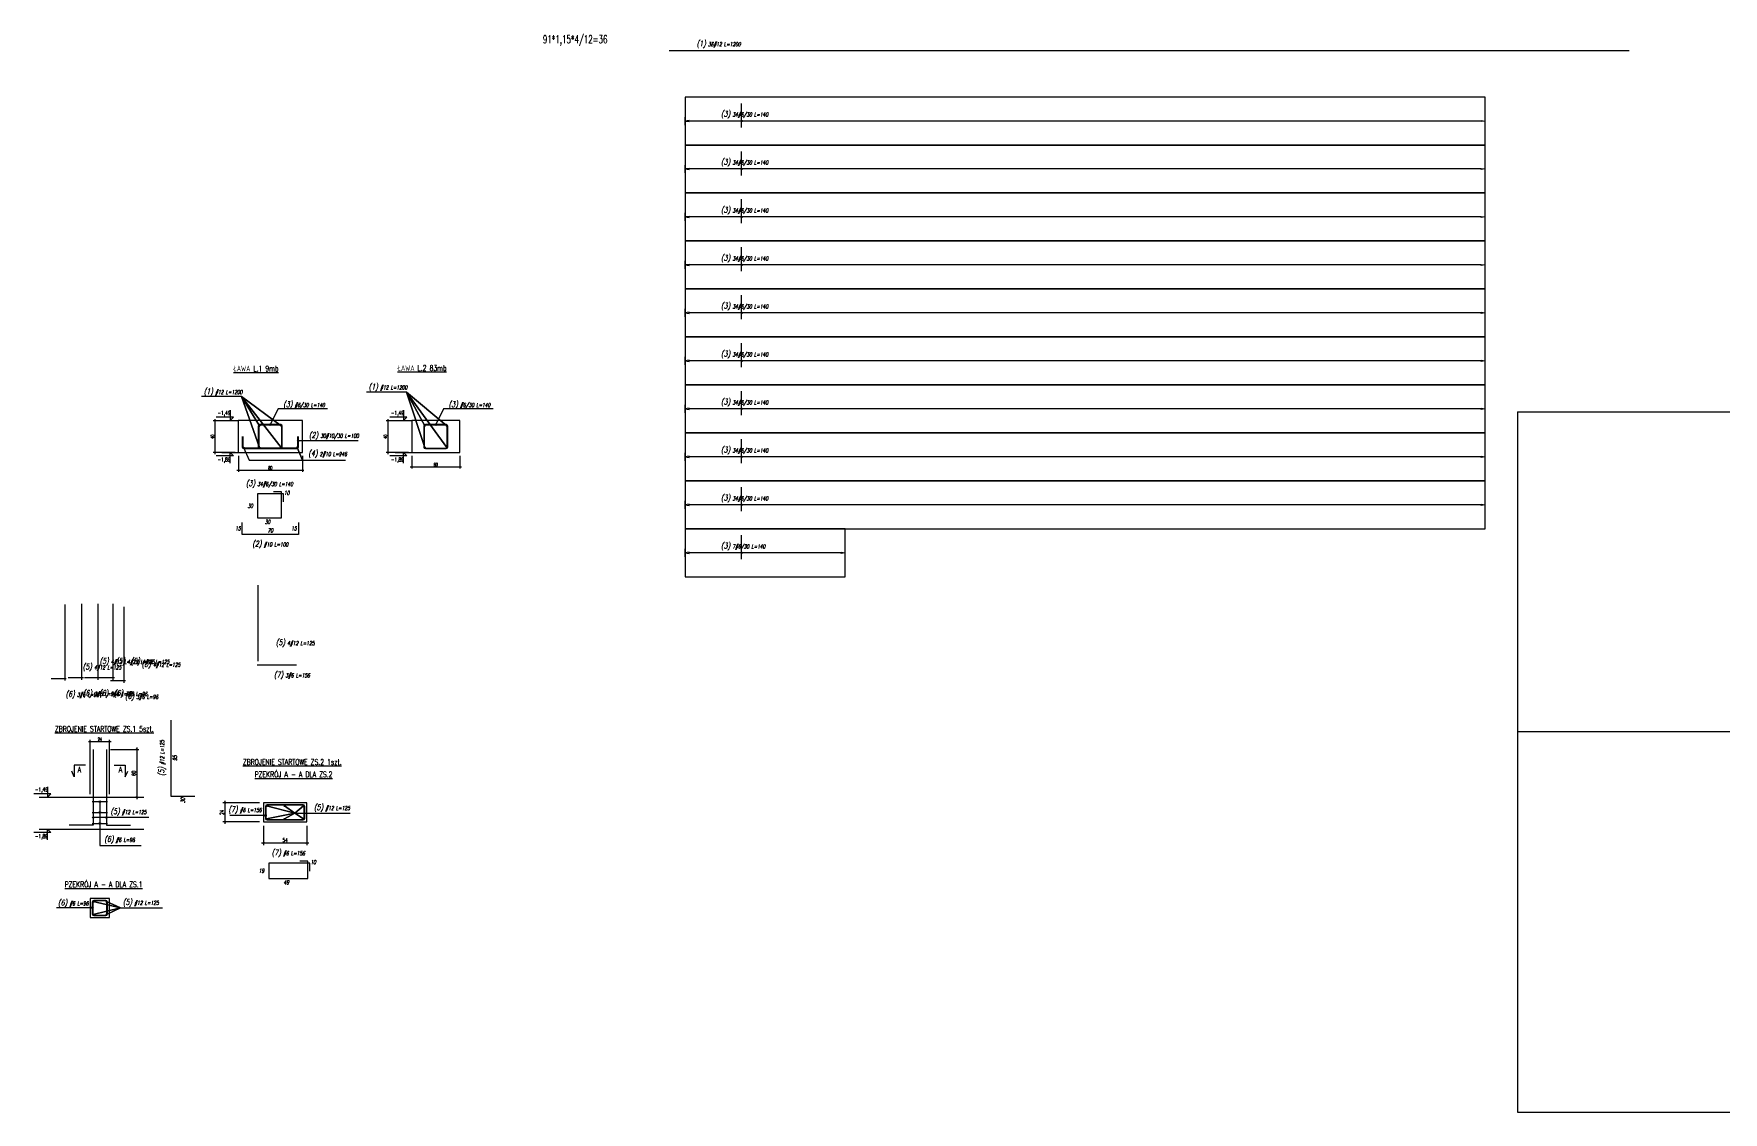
# Model space of a CAD drawing. Header units: millimetres. Extents: x 33942 to 37983, y -57971 to -55131.
# Drawn here: x 33942 to 36054, y -56479 to -55131 of the extents above; entities that cross this region are included whole.
import ezdxf
from ezdxf.enums import TextEntityAlignment as Align

# ---------------------------------------------------------------- set-up
doc = ezdxf.new("R2010")
doc.units = ezdxf.units.MM
doc.header["$LTSCALE"] = 50
doc.layers.get('Defpoints').update_dxf_attribs({"color": 251})
for name, color, linetype in [('3', 3, 'Continuous'), ('K-CIENKIE', 8, 'Continuous'), ('K-ODNOSNIK', 8, 'Continuous'), ('K-SCIANY', 2, 'Continuous'), ('K-TEXT 2.8mm', 101, 'Continuous'), ('K-TEXT 2mm', 254, 'Continuous'), ('K-WYMIARY', 1, 'Continuous'), ('K-ZBROJ_06', 101, 'Continuous'), ('K-ZBROJ_08', 121, 'Continuous'), ('K-ZBROJ_10', 141, 'Continuous'), ('K-ZBROJ_12', 161, 'Continuous'), ('ZBROJA_NIEZLICZAC', 255, 'Continuous'), ('ZBROJA_PRET', 161, 'Continuous'), ('ZBROJA_RZUTPR', 141, 'Continuous'), ('ZBROJA_RZUTPR1', 255, 'Continuous'), ('ZBROJA_ZASIEG', 253, 'Continuous'), ('ZBROJA_ZLICZAC', 125, 'Continuous')]:
    doc.layers.add(name, color=color, linetype=linetype)
doc.layers.add('__NIEDRUK__', color=54, linetype='Continuous', plot=False)
doc.styles.add('STYL_ZBROJA', font='romanszb.shx', dxfattribs={"width": 0.65, "oblique": 12})
doc.styles.add('text 2.8mm', font='romans.shx', dxfattribs={"width": 0.65})
doc.styles.add('text 2mm', font='romans.shx', dxfattribs={"width": 0.65})
doc.styles.add('WYM1', font='romanszb.shx', dxfattribs={"width": 0.6})
doc.dimstyles.new('CM100', dxfattribs={"dimscale": 5, "dimtxt": 2, "dimasz": 1, "dimexe": 1, "dimexo": 2, "dimgap": 0.5, "dimtad": 1, "dimrnd": 0.5, "dimdsep": 46, "dimtxsty": 'WYM1', "dimblk": 'OBLIQUE', "dimcen": 0, "dimdle": 1, "dimclrd": 253, "dimclre": 251, "dimclrt": 30, "dimadec": 0, "dimazin": 0, "dimtfac": 1, "dimtix": 1, "dimtmove": 0, "dimatfit": 0, "dimfxl": 1, "dimtfillclr": 256, "dimtolj": 1, "dimarcsym": 0})

# ---------------------------------------------------------------- blocks, each defined once
blk = doc.blocks.new('A$C392df230')
h = blk.add_hatch()
h.set_pattern_fill('ANGLE', color=256, scale=0.025)
h.set_pattern_definition([(360, (-2880.4701, 5517.13781), (-5e-64, 0.174625), [0.127, -0.047625]), (90, (-2880.4701, 5517.13781), (-0.174625, 1e-17), [0.127, -0.047625])])
h.paths.add_polyline_path([(0.5, 0, 1), (-0.5, 0, 1)])
blk.add_circle((0, 0), 0.5)
blk = doc.blocks.new('_ArchTick')
at = {"color": 0, "linetype": 'ByBlock', "const_width": 0.15}
blk.add_lwpolyline([(-0.5, -0.5), (0.5, 0.5)], dxfattribs=at)
blk = doc.blocks.new('*D591')
at = {"layer": 'Defpoints', "color": 0, "transparency": 16777216}
for p in [(34198, -55654.7), (34278, -55654.7), (34278, -55676.6)]:
    blk.add_point(p, dxfattribs=at)
at = {"layer": 'K-WYMIARY', "color": 251, "lineweight": -2, "transparency": 16777216}
for p, q in [((34198, -55658.7), (34198, -55678.6)), ((34278, -55658.7), (34278, -55678.6))]:
    blk.add_line(p, q, dxfattribs=at)
at = {"layer": 'K-WYMIARY', "color": 253, "lineweight": -2, "transparency": 16777216}
blk.add_line((34196, -55676.6), (34280, -55676.6), dxfattribs=at)
at = {"layer": 'K-WYMIARY', "color": 253, "lineweight": -2, "transparency": 16777216, "xscale": 2, "yscale": 2, "zscale": 2, "rotation": 180}
blk.add_blockref('_ArchTick', (34198, -55676.6), dxfattribs=at)
at = {"layer": 'K-WYMIARY', "color": 253, "lineweight": -2, "transparency": 16777216, "xscale": 2, "yscale": 2, "zscale": 2}
blk.add_blockref('_ArchTick', (34278, -55676.6), dxfattribs=at)
at = {"layer": 'K-WYMIARY', "color": 30, "transparency": 16777216, "insert": (34238, -55673.6), "char_height": 4, "attachment_point": 5, "style": 'WYM1'}
blk.add_mtext('\\A1;80', dxfattribs=at)
blk = doc.blocks.new('*D592')
at = {"layer": 'Defpoints', "color": 0, "transparency": 16777216}
for p in [(34198, -55614.7), (34168.6, -55654.7), (34198, -55654.7)]:
    blk.add_point(p, dxfattribs=at)
at = {"layer": 'K-WYMIARY', "color": 251, "lineweight": -2, "transparency": 16777216}
for p, q in [((34194, -55614.7), (34166.6, -55614.7)), ((34194, -55654.7), (34166.6, -55654.7))]:
    blk.add_line(p, q, dxfattribs=at)
at = {"layer": 'K-WYMIARY', "color": 253, "lineweight": -2, "transparency": 16777216}
blk.add_line((34168.6, -55612.7), (34168.6, -55656.7), dxfattribs=at)
at = {"layer": 'K-WYMIARY', "color": 253, "lineweight": -2, "transparency": 16777216, "xscale": 2, "yscale": 2, "zscale": 2}
for p, rotation in [((34168.6, -55614.7), 90), ((34168.6, -55654.7), 270)]:
    blk.add_blockref('_ArchTick', p, dxfattribs=dict(at, rotation=rotation))
at = {"layer": 'K-WYMIARY', "color": 30, "transparency": 16777216, "insert": (34165.6, -55634.7), "char_height": 4, "attachment_point": 5, "rotation": 90, "style": 'WYM1'}
blk.add_mtext('\\A1;40', dxfattribs=at)
blk = doc.blocks.new('*D593')
at = {"layer": 'Defpoints', "color": 0, "transparency": 16777216}
for p in [(34414.8, -55654.7), (34474.8, -55654.7), (34474.8, -55672.6)]:
    blk.add_point(p, dxfattribs=at)
at = {"layer": 'K-WYMIARY', "color": 251, "lineweight": -2, "transparency": 16777216}
for p, q in [((34414.8, -55658.7), (34414.8, -55674.6)), ((34474.8, -55658.7), (34474.8, -55674.6))]:
    blk.add_line(p, q, dxfattribs=at)
at = {"layer": 'K-WYMIARY', "color": 253, "lineweight": -2, "transparency": 16777216}
blk.add_line((34412.8, -55672.6), (34476.8, -55672.6), dxfattribs=at)
at = {"layer": 'K-WYMIARY', "color": 253, "lineweight": -2, "transparency": 16777216, "xscale": 2, "yscale": 2, "zscale": 2, "rotation": 180}
blk.add_blockref('_ArchTick', (34414.8, -55672.6), dxfattribs=at)
at = {"layer": 'K-WYMIARY', "color": 253, "lineweight": -2, "transparency": 16777216, "xscale": 2, "yscale": 2, "zscale": 2}
blk.add_blockref('_ArchTick', (34474.8, -55672.6), dxfattribs=at)
at = {"layer": 'K-WYMIARY', "color": 30, "transparency": 16777216, "insert": (34444.8, -55669.6), "char_height": 4, "attachment_point": 5, "style": 'WYM1'}
blk.add_mtext('\\A1;60', dxfattribs=at)
blk = doc.blocks.new('*D594')
at = {"layer": 'Defpoints', "color": 0, "transparency": 16777216}
for p in [(34414.8, -55614.7), (34384.8, -55654.7), (34414.8, -55654.7)]:
    blk.add_point(p, dxfattribs=at)
at = {"layer": 'K-WYMIARY', "color": 251, "lineweight": -2, "transparency": 16777216}
for p, q in [((34410.8, -55614.7), (34382.8, -55614.7)), ((34410.8, -55654.7), (34382.8, -55654.7))]:
    blk.add_line(p, q, dxfattribs=at)
at = {"layer": 'K-WYMIARY', "color": 253, "lineweight": -2, "transparency": 16777216}
blk.add_line((34384.8, -55612.7), (34384.8, -55656.7), dxfattribs=at)
at = {"layer": 'K-WYMIARY', "color": 253, "lineweight": -2, "transparency": 16777216, "xscale": 2, "yscale": 2, "zscale": 2}
for p, rotation in [((34384.8, -55614.7), 90), ((34384.8, -55654.7), 270)]:
    blk.add_blockref('_ArchTick', p, dxfattribs=dict(at, rotation=rotation))
at = {"layer": 'K-WYMIARY', "color": 30, "transparency": 16777216, "insert": (34381.8, -55634.7), "char_height": 4, "attachment_point": 5, "rotation": 90, "style": 'WYM1'}
blk.add_mtext('\\A1;40', dxfattribs=at)
blk = doc.blocks.new('*D607')
at = {"layer": 'Defpoints', "color": 0, "transparency": 16777216}
for p in [(34229.4, -56116.5), (34283.4, -56116.5), (34229.4, -56142.9)]:
    blk.add_point(p, dxfattribs=at)
at = {"layer": 'K-WYMIARY', "color": 251, "lineweight": -2, "transparency": 16777216}
for p, q in [((34229.4, -56121.5), (34229.4, -56145.4)), ((34283.4, -56121.5), (34283.4, -56145.4))]:
    blk.add_line(p, q, dxfattribs=at)
at = {"layer": 'K-WYMIARY', "color": 253, "lineweight": -2, "transparency": 16777216}
blk.add_line((34285.9, -56142.9), (34226.9, -56142.9), dxfattribs=at)
at = {"layer": 'K-WYMIARY', "color": 253, "lineweight": -2, "transparency": 16777216, "xscale": 2.5, "yscale": 2.5, "zscale": 2.5, "rotation": 180}
blk.add_blockref('_ArchTick', (34229.4, -56142.9), dxfattribs=at)
at = {"layer": 'K-WYMIARY', "color": 253, "lineweight": -2, "transparency": 16777216, "xscale": 2.5, "yscale": 2.5, "zscale": 2.5}
blk.add_blockref('_ArchTick', (34283.4, -56142.9), dxfattribs=at)
at = {"layer": 'K-WYMIARY', "color": 30, "transparency": 16777216, "insert": (34256.4, -56139.2), "char_height": 5, "attachment_point": 5, "style": 'WYM1'}
blk.add_mtext('\\A1;54', dxfattribs=at)
blk = doc.blocks.new('*D608')
at = {"layer": 'Defpoints', "color": 0, "transparency": 16777216}
for p in [(34229.4, -56092.5), (34181.3, -56116.5), (34229.4, -56116.5)]:
    blk.add_point(p, dxfattribs=at)
at = {"layer": 'K-WYMIARY', "color": 251, "lineweight": -2, "transparency": 16777216}
for p, q in [((34224.4, -56092.5), (34178.8, -56092.5)), ((34224.4, -56116.5), (34178.8, -56116.5))]:
    blk.add_line(p, q, dxfattribs=at)
at = {"layer": 'K-WYMIARY', "color": 253, "lineweight": -2, "transparency": 16777216}
blk.add_line((34181.3, -56090), (34181.3, -56119), dxfattribs=at)
at = {"layer": 'K-WYMIARY', "color": 253, "lineweight": -2, "transparency": 16777216, "xscale": 2.5, "yscale": 2.5, "zscale": 2.5}
for p, rotation in [((34181.3, -56092.5), 90), ((34181.3, -56116.5), 270)]:
    blk.add_blockref('_ArchTick', p, dxfattribs=dict(at, rotation=rotation))
at = {"layer": 'K-WYMIARY', "color": 30, "transparency": 16777216, "insert": (34177.5, -56104.5), "char_height": 5, "attachment_point": 5, "rotation": 90, "style": 'WYM1'}
blk.add_mtext('\\A1;24', dxfattribs=at)
blk = doc.blocks.new('*D613')
at = {"layer": 'Defpoints', "color": 0, "transparency": 16777216}
for p in [(34033, -56025.7), (34071.1, -56085.7), (34079.9, -56085.7)]:
    blk.add_point(p, dxfattribs=at)
at = {"layer": 'K-WYMIARY', "color": 251, "lineweight": -2, "transparency": 16777216}
for p, q in [((34038, -56025.7), (34073.6, -56025.7)), ((34074.9, -56085.7), (34068.6, -56085.7))]:
    blk.add_line(p, q, dxfattribs=at)
at = {"layer": 'K-WYMIARY', "color": 253, "lineweight": -2, "transparency": 16777216}
blk.add_line((34071.1, -56023.2), (34071.1, -56088.2), dxfattribs=at)
at = {"layer": 'K-WYMIARY', "color": 253, "lineweight": -2, "transparency": 16777216, "xscale": 2.5, "yscale": 2.5, "zscale": 2.5}
for p, rotation in [((34071.1, -56025.7), 90), ((34071.1, -56085.7), 270)]:
    blk.add_blockref('_ArchTick', p, dxfattribs=dict(at, rotation=rotation))
at = {"layer": 'K-WYMIARY', "color": 30, "transparency": 16777216, "insert": (34067.4, -56055.7), "char_height": 5, "attachment_point": 5, "rotation": 90, "style": 'WYM1'}
blk.add_mtext('\\A1;60', dxfattribs=at)
blk = doc.blocks.new('*D615')
at = {"layer": 'Defpoints', "color": 0, "transparency": 16777216}
for p in [(34036.9, -56016), (34012.9, -56085.7), (34036.9, -56085.7)]:
    blk.add_point(p, dxfattribs=at)
at = {"layer": 'K-WYMIARY', "color": 253, "lineweight": -2, "transparency": 16777216}
blk.add_line((34010.9, -56016), (34038.9, -56016), dxfattribs=at)
at = {"layer": 'K-WYMIARY', "color": 251, "lineweight": -2, "transparency": 16777216}
for p, q in [((34012.9, -56081.7), (34012.9, -56014)), ((34036.9, -56081.7), (34036.9, -56014))]:
    blk.add_line(p, q, dxfattribs=at)
at = {"layer": 'K-WYMIARY', "color": 253, "lineweight": -2, "transparency": 16777216, "xscale": 2, "yscale": 2, "zscale": 2, "rotation": 180}
blk.add_blockref('_ArchTick', (34012.9, -56016), dxfattribs=at)
at = {"layer": 'K-WYMIARY', "color": 253, "lineweight": -2, "transparency": 16777216, "xscale": 2, "yscale": 2, "zscale": 2}
blk.add_blockref('_ArchTick', (34036.9, -56016), dxfattribs=at)
at = {"layer": 'K-WYMIARY', "color": 30, "transparency": 16777216, "insert": (34024.9, -56013), "char_height": 4, "attachment_point": 5, "style": 'WYM1'}
blk.add_mtext('\\A1;24', dxfattribs=at)

msp = doc.modelspace()

# ---------------------------------------------------------------- linework, layer by layer
at = {"layer": '3'}
msp.add_line((35796.64, -55603.46), (37982.64, -55603.46), dxfattribs=at)
for points in [[(35796.64, -55603.46), (35796.64, -56479.46), (36933.14, -56479.46), (36933.14, -56409.46), (37351.64, -56409.46)], [(35796.64, -56003.46), (37351.64, -56003.46)]]:
    msp.add_lwpolyline(points, dxfattribs=at)
at = {"layer": '__NIEDRUK__'}
for points in [[(34756.614, -55269.994), (35756.614, -55269.994), (35756.614, -55209.994), (34756.614, -55209.994)], [(34756.614, -55329.994), (35756.614, -55329.994), (35756.614, -55269.994), (34756.614, -55269.994)], [(34756.614, -55389.994), (35756.614, -55389.994), (35756.614, -55329.994), (34756.614, -55329.994)], [(34756.614, -55449.994), (35756.614, -55449.994), (35756.614, -55389.994), (34756.614, -55389.994)], [(34756.614, -55509.994), (35756.614, -55509.994), (35756.614, -55449.994), (34756.614, -55449.994)], [(34756.614, -55569.994), (35756.614, -55569.994), (35756.614, -55509.994), (34756.614, -55509.994)], [(34756.614, -55629.994), (35756.614, -55629.994), (35756.614, -55569.994), (34756.614, -55569.994)], [(34756.614, -55689.994), (35756.614, -55689.994), (35756.614, -55629.994), (34756.614, -55629.994)], [(34756.614, -55749.994), (35756.614, -55749.994), (35756.614, -55689.994), (34756.614, -55689.994)], [(34756.614, -55809.994), (34956.614, -55809.994), (34956.614, -55749.994), (34756.614, -55749.994)]]:
    msp.add_lwpolyline(points, close=True, dxfattribs=at)
for points in [[(34224.976, -55649.066), (34250.976, -55649.066, 0.41421356), (34252.376, -55647.666), (34252.376, -55621.666, 0.41421356), (34250.976, -55620.266), (34224.976, -55620.266, 0.41421356), (34223.576, -55621.666), (34223.576, -55647.666, 0.41421356)], [(34431.777, -55649.066), (34457.777, -55649.066, 0.41421356), (34459.177, -55647.666), (34459.177, -55621.666, 0.41421356), (34457.777, -55620.266), (34431.777, -55620.266, 0.41421356), (34430.377, -55621.666), (34430.377, -55647.666, 0.41421356)], [(34233.945, -56113.365), (34278.945, -56113.365, 0.41421356), (34280.345, -56111.965), (34280.345, -56096.965, 0.41421356), (34278.945, -56095.565), (34233.945, -56095.565, 0.41421356), (34232.545, -56096.965), (34232.545, -56111.965, 0.41421356)], [(34017.353, -56233.033), (34032.353, -56233.033, 0.41421356), (34033.753, -56231.633), (34033.753, -56216.633, 0.41421356), (34032.353, -56215.233), (34017.353, -56215.233, 0.41421356), (34015.953, -56216.633), (34015.953, -56231.633, 0.41421356)]]:
    msp.add_lwpolyline(points, format="xyb", close=True, dxfattribs=at)
msp.add_lwpolyline([(34203.776, -55634.666), (34203.776, -55647.666, 0.41421356), (34204.976, -55648.866), (34270.976, -55648.866, 0.41421356), (34272.176, -55647.666), (34272.176, -55634.666)], format="xyb", dxfattribs=at)
at = {"layer": 'K-CIENKIE'}
msp.add_lwpolyline([(34012.853, -56236.133), (34036.853, -56236.133), (34036.853, -56212.133), (34012.853, -56212.133)], close=True, dxfattribs=at)
at = {"layer": 'K-ODNOSNIK'}
for points in [[(34201.838, -55584.533), (34251.612, -55648.302), (34201.838, -55584.533), (34224.339, -55648.302), (34201.838, -55584.533), (34251.612, -55621.03), (34201.838, -55584.533), (34224.339, -55621.03), (34201.838, -55584.533), (34151.98, -55584.533)], [(34407.97, -55578.88), (34458.413, -55648.302), (34407.97, -55578.88), (34431.14, -55648.302), (34407.97, -55578.88), (34458.413, -55621.03), (34407.97, -55578.88), (34431.14, -55621.03), (34407.97, -55578.88), (34358.113, -55578.88)], [(34309.498, -55599.868), (34247.617, -55599.868), (34237.976, -55619.666)], [(34516.299, -55599.868), (34454.418, -55599.868), (34444.777, -55619.666)], [(34347.803, -55639.899), (34272.976, -55639.899)], [(34204.533, -55648.223), (34211.367, -55663.974), (34278.252, -55663.974), (34271.418, -55648.223), (34278.252, -55663.974), (34331.954, -55663.974)], [(34024.853, -56091.018), (34024.853, -56145.743), (34076.329, -56145.743)], [(34268.65, -56105.498), (34255.778, -56096.405), (34268.65, -56105.498), (34255.778, -56112.525), (34268.65, -56105.498), (34279.616, -56096.405), (34268.65, -56105.498), (34233.274, -56096.405), (34268.65, -56105.498), (34279.616, -56112.525), (34268.65, -56105.498), (34233.274, -56112.525), (34268.65, -56105.498), (34337.908, -56105.498)], [(34086.172, -56110.906), (34016.682, -56110.906)], [(34231.945, -56108.452), (34187.476, -56108.452)], [(34015.353, -56223.767), (33970.885, -56223.767)], [(34050.555, -56223.767), (34033.024, -56216.073), (34050.555, -56223.767), (34016.682, -56216.073), (34050.555, -56223.767), (34033.024, -56232.193), (34050.555, -56223.767), (34016.682, -56232.193), (34050.555, -56223.767), (34103.016, -56223.767)]]:
    msp.add_lwpolyline(points, dxfattribs=at)
for centre in [(34237.976, -55619.666), (34444.777, -55619.666), (34272.976, -55639.899), (34024.853, -56091.018), (34024.853, -56104.632), (34016.682, -56110.906), (34024.853, -56118.38), (34033.024, -56110.906), (34231.945, -56108.452), (34015.353, -56223.767)]:
    msp.add_circle(centre, 1, dxfattribs=at)
at = {"layer": 'K-SCIANY'}
for points in [[(34197.976, -55654.666), (34277.976, -55654.666), (34277.976, -55614.666), (34197.976, -55614.666)], [(34414.777, -55654.666), (34474.777, -55654.666), (34474.777, -55614.666), (34414.777, -55614.666)], [(34229.445, -56116.465), (34283.445, -56116.465), (34283.445, -56092.465), (34229.445, -56092.465)]]:
    msp.add_lwpolyline(points, close=True, dxfattribs=at)
for points in [[(33969.816, -56085.678), (34079.891, -56085.678)], [(33969.816, -56125.678), (34079.891, -56125.678)]]:
    msp.add_lwpolyline(points, dxfattribs=at)
at = {"layer": 'K-TEXT 2.8mm'}
for points in [[(34007.015, -56045.531), (33992.99, -56045.531), (33992.99, -56060.041), (33989.791, -56052.827)], [(34042.692, -56045.531), (34056.717, -56045.531), (34056.717, -56060.041), (34059.915, -56052.827)]]:
    msp.add_lwpolyline(points, dxfattribs=at)
at = {"layer": 'K-TEXT 2mm', "lineweight": -2}
for points in [[(34187.629, -55601.582), (34187.629, -55614.666), (34191.822, -55610.473), (34170.477, -55610.473)], [(34404.43, -55601.582), (34404.43, -55614.666), (34408.623, -55610.473), (34387.279, -55610.473)], [(34187.629, -55667.75), (34187.629, -55654.666), (34191.822, -55658.859), (34170.477, -55658.859)], [(34404.43, -55667.75), (34404.43, -55654.666), (34408.623, -55658.859), (34387.279, -55658.859)], [(33959.469, -56072.593), (33959.469, -56085.678), (33963.662, -56081.485), (33942.318, -56081.485)], [(33959.469, -56138.762), (33959.469, -56125.678), (33963.662, -56129.871), (33942.318, -56129.871)]]:
    msp.add_lwpolyline(points, dxfattribs=at)
at = {"layer": 'K-TEXT 2mm'}
for points in [[(34177.282, -55614.666), (34197.976, -55614.666)], [(34394.083, -55614.666), (34414.777, -55614.666)], [(34177.282, -55654.666), (34197.976, -55654.666)], [(34394.083, -55654.666), (34414.777, -55654.666)], [(33949.123, -56085.678), (33969.816, -56085.678)], [(33949.123, -56125.678), (33969.816, -56125.678)]]:
    msp.add_lwpolyline(points, dxfattribs=at)
at = {"layer": 'K-ZBROJ_06'}
for points in [[(34224.976, -55649.666), (34250.976, -55649.666, 0.41421356), (34252.976, -55647.666), (34252.976, -55621.666, 0.41421356), (34250.976, -55619.666), (34224.976, -55619.666, 0.41421356), (34222.976, -55621.666), (34222.976, -55647.666, 0.41421356)], [(34431.777, -55649.666), (34457.777, -55649.666, 0.41421356), (34459.777, -55647.666), (34459.777, -55621.666, 0.41421356), (34457.777, -55619.666), (34431.777, -55619.666, 0.41421356), (34429.777, -55621.666), (34429.777, -55647.666, 0.41421356)], [(34233.945, -56113.965), (34278.945, -56113.965, 0.41421356), (34280.945, -56111.965), (34280.945, -56096.965, 0.41421356), (34278.945, -56094.965), (34233.945, -56094.965, 0.41421356), (34231.945, -56096.965), (34231.945, -56111.965, 0.41421356)], [(34017.353, -56233.633), (34032.353, -56233.633, 0.41421356), (34034.353, -56231.633), (34034.353, -56216.633, 0.41421356), (34032.353, -56214.633), (34017.353, -56214.633, 0.41421356), (34015.353, -56216.633), (34015.353, -56231.633, 0.41421356)]]:
    msp.add_lwpolyline(points, format="xyb", close=True, dxfattribs=at)
for points in [[(34015.353, -56091.018), (34034.353, -56091.018)], [(34015.353, -56104.632), (34034.353, -56104.632)], [(34015.353, -56118.246), (34034.353, -56118.246)]]:
    msp.add_lwpolyline(points, dxfattribs=at)
at = {"layer": 'K-ZBROJ_08'}
msp.add_lwpolyline([(34202.976, -55634.666), (34202.976, -55647.666, 0.41421356), (34204.976, -55649.666), (34270.976, -55649.666, 0.41421356), (34272.976, -55647.666), (34272.976, -55634.666)], format="xyb", dxfattribs=at)
at = {"layer": 'K-ZBROJ_12'}
for points in [[(34016.682, -56025.678), (34016.682, -56120.678), (33986.682, -56120.678)], [(34033.024, -56025.678), (34033.024, -56120.678), (34063.024, -56120.678)]]:
    msp.add_lwpolyline(points, dxfattribs=at)
at = {"layer": 'ZBROJA_PRET'}
for p, q in [((34736.413, -55151.881), (35936.413, -55151.881)), ((34827.074, -55247.923), (34827.074, -55217.923)), ((34827.074, -55307.923), (34827.074, -55277.923)), ((34827.074, -55367.923), (34827.074, -55337.923)), ((34827.074, -55427.923), (34827.074, -55397.923)), ((34827.074, -55487.923), (34827.074, -55457.923)), ((34827.074, -55547.923), (34827.074, -55517.923)), ((34827.074, -55607.923), (34827.074, -55577.923)), ((34827.074, -55667.923), (34827.074, -55637.923)), ((34827.074, -55727.923), (34827.074, -55697.923)), ((34827.074, -55787.923), (34827.074, -55757.923)), ((34222.872, -55915.421), (34222.872, -55820.421)), ((33981.502, -55939.535), (33981.502, -55844.535)), ((34002.552, -55938.58), (34002.552, -55843.58)), ((34022.917, -55938.58), (34022.917, -55843.58)), ((34041.509, -55938.58), (34041.509, -55843.58)), ((34055.177, -55942.321), (34055.177, -55847.321)), ((33963.831, -55937.103), (33982.831, -55937.103)), ((33985.388, -55936.06), (34004.388, -55936.06)), ((34005.753, -55936.06), (34024.753, -55936.06)), ((34024.346, -55936.06), (34043.346, -55936.06)), ((34221.662, -55919.935), (34270.662, -55919.935)), ((34038.013, -55939.8), (34057.013, -55939.8))]:
    msp.add_line(p, q, dxfattribs=at)
at = {"layer": 'ZBROJA_RZUTPR'}
for points in [[(34254.433, -55716.302), (34254.433, -55706.302, 0.41421356), (34254.433, -55706.302), (34221.933, -55706.302, 0.41421356), (34221.933, -55706.302), (34221.933, -55736.302, 0.41421356), (34221.933, -55736.302), (34251.933, -55736.302, 0.41421356), (34251.933, -55736.302), (34251.933, -55703.802, 0.41421356), (34251.933, -55703.802), (34241.933, -55703.802)], [(34272.976, -55741.899), (34272.976, -55756.899, -0.41421356), (34272.976, -55756.899), (34202.976, -55756.899, -0.41421356), (34202.976, -55756.899), (34202.976, -55741.899)], [(34113.646, -55989.163), (34113.646, -56084.163, 0.41421356), (34113.646, -56084.163), (34143.646, -56084.163)], [(34287.495, -56177.999), (34287.495, -56167.999, 0.41421356), (34287.495, -56167.999), (34235.995, -56167.999, 0.41421356), (34235.995, -56167.999), (34235.995, -56186.999, 0.41421356), (34235.995, -56186.999), (34284.995, -56186.999, 0.41421356), (34284.995, -56186.999), (34284.995, -56165.499, 0.41421356), (34284.995, -56165.499), (34274.995, -56165.499)]]:
    msp.add_lwpolyline(points, format="xyb", dxfattribs=at)
at = {"layer": 'ZBROJA_ZASIEG'}
for p, q in [((34756.614, -55244.994), (34756.614, -55234.994)), ((35756.614, -55244.994), (35756.614, -55234.994)), ((34756.614, -55304.994), (34756.614, -55294.994)), ((35756.614, -55304.994), (35756.614, -55294.994)), ((34756.614, -55364.994), (34756.614, -55354.994)), ((35756.614, -55364.994), (35756.614, -55354.994)), ((34756.614, -55424.994), (34756.614, -55414.994)), ((35756.614, -55424.994), (35756.614, -55414.994)), ((34756.614, -55484.994), (34756.614, -55474.994)), ((35756.614, -55484.994), (35756.614, -55474.994)), ((34756.614, -55544.994), (34756.614, -55534.994)), ((35756.614, -55544.994), (35756.614, -55534.994)), ((34756.614, -55604.994), (34756.614, -55594.994)), ((35756.614, -55604.994), (35756.614, -55594.994)), ((34756.614, -55664.994), (34756.614, -55654.994)), ((35756.614, -55664.994), (35756.614, -55654.994)), ((34756.614, -55724.994), (34756.614, -55714.994)), ((35756.614, -55724.994), (35756.614, -55714.994)), ((34756.614, -55784.994), (34756.614, -55774.994)), ((34956.614, -55784.994), (34956.614, -55774.994))]:
    msp.add_line(p, q, dxfattribs=at)
for points in [[(35751.614, -55239.994), (35751.614, -55239.219), (35756.614, -55239.994), (35751.614, -55240.769), (35751.614, -55239.994), (34761.614, -55239.994), (34761.614, -55239.219), (34756.614, -55239.994), (34761.614, -55240.769), (34761.614, -55239.994)], [(35751.614, -55299.994), (35751.614, -55299.219), (35756.614, -55299.994), (35751.614, -55300.769), (35751.614, -55299.994), (34761.614, -55299.994), (34761.614, -55299.219), (34756.614, -55299.994), (34761.614, -55300.769), (34761.614, -55299.994)], [(35751.614, -55359.994), (35751.614, -55359.219), (35756.614, -55359.994), (35751.614, -55360.769), (35751.614, -55359.994), (34761.614, -55359.994), (34761.614, -55359.219), (34756.614, -55359.994), (34761.614, -55360.769), (34761.614, -55359.994)], [(35751.614, -55419.994), (35751.614, -55419.219), (35756.614, -55419.994), (35751.614, -55420.769), (35751.614, -55419.994), (34761.614, -55419.994), (34761.614, -55419.219), (34756.614, -55419.994), (34761.614, -55420.769), (34761.614, -55419.994)], [(35751.614, -55479.994), (35751.614, -55479.219), (35756.614, -55479.994), (35751.614, -55480.769), (35751.614, -55479.994), (34761.614, -55479.994), (34761.614, -55479.219), (34756.614, -55479.994), (34761.614, -55480.769), (34761.614, -55479.994)], [(35751.614, -55539.994), (35751.614, -55539.219), (35756.614, -55539.994), (35751.614, -55540.769), (35751.614, -55539.994), (34761.614, -55539.994), (34761.614, -55539.219), (34756.614, -55539.994), (34761.614, -55540.769), (34761.614, -55539.994)], [(35751.614, -55599.994), (35751.614, -55599.219), (35756.614, -55599.994), (35751.614, -55600.769), (35751.614, -55599.994), (34761.614, -55599.994), (34761.614, -55599.219), (34756.614, -55599.994), (34761.614, -55600.769), (34761.614, -55599.994)], [(35751.614, -55659.994), (35751.614, -55659.219), (35756.614, -55659.994), (35751.614, -55660.769), (35751.614, -55659.994), (34761.614, -55659.994), (34761.614, -55659.219), (34756.614, -55659.994), (34761.614, -55660.769), (34761.614, -55659.994)], [(35751.614, -55719.994), (35751.614, -55719.219), (35756.614, -55719.994), (35751.614, -55720.769), (35751.614, -55719.994), (34761.614, -55719.994), (34761.614, -55719.219), (34756.614, -55719.994), (34761.614, -55720.769), (34761.614, -55719.994)], [(34951.614, -55779.994), (34951.614, -55779.219), (34956.614, -55779.994), (34951.614, -55780.769), (34951.614, -55779.994), (34761.614, -55779.994), (34761.614, -55779.219), (34756.614, -55779.994), (34761.614, -55780.769), (34761.614, -55779.994)]]:
    msp.add_lwpolyline(points, dxfattribs=at)
at = {"layer": 'ZBROJA_ZASIEG', "const_width": 1.575}
for points in [[(34826.287, -55239.994, 1), (34827.862, -55239.994, 1)], [(34826.287, -55299.994, 1), (34827.862, -55299.994, 1)], [(34826.287, -55359.994, 1), (34827.862, -55359.994, 1)], [(34826.287, -55419.994, 1), (34827.862, -55419.994, 1)], [(34826.287, -55479.994, 1), (34827.862, -55479.994, 1)], [(34826.287, -55539.994, 1), (34827.862, -55539.994, 1)], [(34826.287, -55599.994, 1), (34827.862, -55599.994, 1)], [(34826.287, -55659.994, 1), (34827.862, -55659.994, 1)], [(34826.287, -55719.994, 1), (34827.862, -55719.994, 1)], [(34826.287, -55779.994, 1), (34827.862, -55779.994, 1)]]:
    msp.add_lwpolyline(points, format="xyb", close=True, dxfattribs=at)

# ---------------------------------------------------------------- block references
at = {"layer": 'K-ZBROJ_10'}
msp.add_blockref('A$C392df230', (34204.533, -55648.223), dxfattribs=at)
at = {"layer": 'K-ZBROJ_10', "xscale": -1}
msp.add_blockref('A$C392df230', (34271.418, -55648.223), dxfattribs=at)
at = {"layer": 'K-ZBROJ_12', "xscale": -1, "rotation": 180}
for p in [(34224.339, -55621.03), (34431.14, -55621.03), (34233.274, -56096.405), (34255.778, -56096.405), (34016.682, -56216.073)]:
    msp.add_blockref('A$C392df230', p, dxfattribs=at)
at = {"layer": 'K-ZBROJ_12', "rotation": 180}
for p in [(34251.612, -55621.03), (34458.413, -55621.03), (34279.616, -56096.405), (34033.024, -56216.073)]:
    msp.add_blockref('A$C392df230', p, dxfattribs=at)
at = {"layer": 'K-ZBROJ_12'}
for p in [(34224.339, -55648.302), (34431.14, -55648.302), (34233.274, -56112.525), (34255.778, -56112.525), (34016.682, -56232.193)]:
    msp.add_blockref('A$C392df230', p, dxfattribs=at)
at = {"layer": 'K-ZBROJ_12', "xscale": -1}
for p in [(34251.612, -55648.302), (34458.413, -55648.302), (34279.616, -56112.525), (34033.024, -56232.193)]:
    msp.add_blockref('A$C392df230', p, dxfattribs=at)

# ---------------------------------------------------------------- texts
at = {"layer": 'K-TEXT 2.8mm', "style": 'text 2.8mm', "width": 0.65}
for s, p in [('%%UŁAWA L.1 9mb', (34191.825, -55555.135)), ('%%UŁAWA L.2 83mb', (34397.03, -55554.511)), ('%%UZBROJENIE STARTOWE ZS.1 5szt.', (33968.729, -56005.729)), ('%%UZBROJENIE STARTOWE ZS.2 1szt.', (34203.638, -56047.139)), ('%%UPZEKRÓJ A - A DLA ZS.2', (34218.446, -56062.677)), ('%%UPZEKRÓJ A - A DLA ZS.1', (33980.95, -56200.213))]:
    msp.add_text(s, height=7, dxfattribs=at).set_placement(p, align=Align.BOTTOM_LEFT)
for p in [(33997.264, -56054.686), (34048.542, -56054.686)]:
    msp.add_text('A', height=7, dxfattribs=at).set_placement(p)
at = {"layer": 'K-TEXT 2mm', "style": 'text 2mm', "width": 0.65}
for s, height, p in [('91*1,15*4/12=36', 10, (34578.57, -55142.804)), ('-1,49', 5, (34171.916, -55607.587)), ('-1,49', 5, (34388.717, -55607.587)), ('-1,49', 5, (33943.756, -56078.599)), ('-1,89', 5, (33943.756, -56136.805))]:
    msp.add_text(s, height=height, dxfattribs=at).set_placement(p)
at = {"layer": 'K-TEXT 2mm', "lineweight": -2, "style": 'text 2mm', "width": 0.65}
for p in [(34171.916, -55665.793), (34388.717, -55665.793)]:
    msp.add_text('-1,89', height=5, dxfattribs=at).set_placement(p)
at = {"layer": 'ZBROJA_NIEZLICZAC', "char_height": 10, "style": 'STYL_ZBROJA'}
for s, insert, attachment_point in [('\\H7;\\C71;\\H5;\\C256;\\H7;\\C71;(1)\\H5;\\C256; #12 L=1200', (34154.913, -55583.734), 7), ('\\H7;\\C71;\\H5;\\C256;\\H7;\\C71;(1)\\H5;\\C256; #12 L=1200', (34361.046, -55578.082), 7), ('\\H7;\\C71;\\H5;\\C256;\\H7;\\C71;(3)\\H5;\\C256; #6/30 L=140', (34280.129, -55599.971), 8), ('\\H7;\\C71;\\H5;\\C256;\\H7;\\C71;(3)\\H5;\\C256; #6/30 L=140', (34486.93, -55599.971), 8), ('\\H7;\\C71;\\H5;\\C256;\\H7;\\C71;(2)\\H5;\\C256; 30#10/30 L=100', (34286.362, -55638.455), 7), ('\\H7;\\C71;\\H5;\\C256;\\H7;\\C71;(4)\\H5;\\C256; 2#10 L=946', (34285.524, -55661.312), 7), ('\\H7;\\C71;\\H5;\\C256;\\H7;\\C71;(3)\\H5;\\C256; 34#6/30 L=140', (34236.933, -55698.802), 8), ('\\H7;\\C71;\\H5;\\C256;\\H7;\\C71;(2)\\H5;\\C256; #10 L=100', (34237.976, -55774.324), 8), ('\\H7;\\C71;\\H5;\\C256;\\H7;\\C71;(5)\\H5;\\C256; #12 L=125', (34038.305, -56108.974), 7), ('\\H7;\\C71;\\H5;\\C256;\\H7;\\C71;(7)\\H5;\\C256; #6 L=156', (34206.401, -56106.406), 8), ('\\H7;\\C71;\\H5;\\C256;\\H7;\\C71;(5)\\H5;\\C256; #12 L=125', (34292.608, -56103.925), 7), ('\\H7;\\C71;\\H5;\\C256;\\H7;\\C71;(6)\\H5;\\C256; #6 L=96', (34030.577, -56143.778), 7), ('\\H7;\\C71;\\H5;\\C256;\\H7;\\C71;(7)\\H5;\\C256; #6 L=156', (34260.495, -56160.499), 8), ('\\H7;\\C71;\\H5;\\C256;\\H7;\\C71;(6)\\H5;\\C256; #6 L=96', (33972.7, -56223.218), 7), ('\\H7;\\C71;\\H5;\\C256;\\H7;\\C71;(5)\\H5;\\C256; #12 L=125', (34053.753, -56222.467), 7)]:
    msp.add_mtext(s, dxfattribs=dict(at, insert=insert, attachment_point=attachment_point))
at = {"layer": 'ZBROJA_NIEZLICZAC', "insert": (34107.646, -56036.663), "char_height": 10, "attachment_point": 8, "rotation": 90, "style": 'STYL_ZBROJA'}
msp.add_mtext('\\H7;\\C71;\\H5;\\C256;\\H7;\\C71;(5)\\H5;\\C256; #12 L=125', dxfattribs=at)
at = {"layer": 'ZBROJA_RZUTPR1', "style": 'STYL_ZBROJA', "oblique": 12, "width": 0.65}
for s, p in [('10', (34261.933, -55705.052)), ('15', (34200.976, -55749.399)), ('15', (34270.976, -55749.399)), ('10', (34294.995, -56166.749))]:
    msp.add_text(s, height=5, dxfattribs=at).set_placement(p, align=Align.MIDDLE_RIGHT)
for s, p in [('30', (34209.433, -55721.302)), ('19', (34223.495, -56177.499))]:
    msp.add_text(s, height=5, dxfattribs=at).set_placement(p, align=Align.MIDDLE_LEFT)
for s, p in [('30', (34234.433, -55738.802)), ('49', (34257.995, -56189.499))]:
    msp.add_text(s, height=5, dxfattribs=at).set_placement(p, align=Align.TOP_CENTER)
msp.add_text('70', height=5, dxfattribs=at).set_placement((34237.976, -55751.899), align=Align.MIDDLE)
msp.add_text('95', height=5, rotation=90, dxfattribs=at).set_placement((34118.646, -56036.663), align=Align.MIDDLE)
msp.add_text('30', height=5, rotation=90, dxfattribs=at).set_placement((34128.646, -56086.163), align=Align.MIDDLE_RIGHT)
at = {"layer": 'ZBROJA_ZLICZAC', "char_height": 10, "attachment_point": 7, "style": 'STYL_ZBROJA'}
for s, insert in [('\\H7;\\C71;\\H5;\\C256;\\H7;\\C71;(1)\\H5;\\C256; 36#12 L=1200', (34770.854, -55148.881)), ('\\H7;\\C71;\\H5;\\C256;\\H7;\\C71;(3)\\H5;\\C256; 34#6/30 L=140', (34801.35, -55236.873)), ('\\H7;\\C71;\\H5;\\C256;\\H7;\\C71;(3)\\H5;\\C256; 34#6/30 L=140', (34801.35, -55296.873)), ('\\H7;\\C71;\\H5;\\C256;\\H7;\\C71;(3)\\H5;\\C256; 34#6/30 L=140', (34801.35, -55356.873)), ('\\H7;\\C71;\\H5;\\C256;\\H7;\\C71;(3)\\H5;\\C256; 34#6/30 L=140', (34801.35, -55416.873)), ('\\H7;\\C71;\\H5;\\C256;\\H7;\\C71;(3)\\H5;\\C256; 34#6/30 L=140', (34801.35, -55476.873)), ('\\H7;\\C71;\\H5;\\C256;\\H7;\\C71;(3)\\H5;\\C256; 34#6/30 L=140', (34801.35, -55536.873)), ('\\H7;\\C71;\\H5;\\C256;\\H7;\\C71;(3)\\H5;\\C256; 34#6/30 L=140', (34801.35, -55596.873)), ('\\H7;\\C71;\\H5;\\C256;\\H7;\\C71;(3)\\H5;\\C256; 34#6/30 L=140', (34801.35, -55656.873)), ('\\H7;\\C71;\\H5;\\C256;\\H7;\\C71;(3)\\H5;\\C256; 34#6/30 L=140', (34801.35, -55716.873)), ('\\H7;\\C71;\\H5;\\C256;\\H7;\\C71;(3)\\H5;\\C256; 7#6/30 L=140', (34801.35, -55776.873)), ('\\H7;\\C71;\\H5;\\C256;\\H7;\\C71;(5)\\H5;\\C256; 4#12 L=125', (34244.945, -55897.853)), ('\\H7;\\C71;\\H5;\\C256;\\H7;\\C71;(5)\\H5;\\C256; 4#12 L=125', (34024.625, -55921.013)), ('\\H7;\\C71;\\H5;\\C256;\\H7;\\C71;(5)\\H5;\\C256; 4#12 L=125', (34044.99, -55921.013)), ('\\H7;\\C71;\\H5;\\C256;\\H7;\\C71;(5)\\H5;\\C256; 4#12 L=125', (34063.583, -55921.013)), ('\\H7;\\C71;\\H5;\\C256;\\H7;\\C71;(5)\\H5;\\C256; 4#12 L=125', (34077.25, -55924.753)), ('\\H7;\\C71;\\H5;\\C256;\\H7;\\C71;(5)\\H5;\\C256; 4#12 L=125', (34003.575, -55928.112)), ('\\H7;\\C71;\\H5;\\C256;\\H7;\\C71;(7)\\H5;\\C256; 3#6 L=156', (34242.615, -55938.066)), ('\\H7;\\C71;\\H5;\\C256;\\H7;\\C71;(6)\\H5;\\C256; 3#6 L=96', (33982.145, -55962.268)), ('\\H7;\\C71;\\H5;\\C256;\\H7;\\C71;(6)\\H5;\\C256; 3#6 L=96', (34003.702, -55961.225)), ('\\H7;\\C71;\\H5;\\C256;\\H7;\\C71;(6)\\H5;\\C256; 3#6 L=96', (34024.067, -55961.225)), ('\\H7;\\C71;\\H5;\\C256;\\H7;\\C71;(6)\\H5;\\C256; 3#6 L=96', (34042.66, -55961.225)), ('\\H7;\\C71;\\H5;\\C256;\\H7;\\C71;(6)\\H5;\\C256; 3#6 L=96', (34056.327, -55964.966))]:
    msp.add_mtext(s, dxfattribs=dict(at, insert=insert))

# ---------------------------------------------------------------- dimensions: what is measured, and where the dimension line sits
at = {"layer": 'K-WYMIARY'}
for base, p1, p2, override, picture, middle in [((34168.564, -55654.666), (34197.976, -55614.666), (34197.976, -55654.666), {"dimscale": 2, "dimblk": 'ArchTick'}, '*D592', (34165.564, -55634.666)), ((34384.839, -55654.666), (34414.777, -55614.666), (34414.777, -55654.666), {"dimscale": 2, "dimblk": 'ArchTick'}, '*D594', (34381.839, -55634.666)), ((34071.121, -56085.678), (34033.024, -56025.678), (34079.891, -56085.678), {"dimscale": 2.5, "dimblk": 'ArchTick'}, '*D613', (34067.371, -56055.678)), ((34181.28, -56116.465), (34229.445, -56092.465), (34229.445, -56116.465), {"dimscale": 2.5, "dimblk": 'ArchTick'}, '*D608', (34177.53, -56104.465))]:
    dim = msp.add_linear_dim(base=base, p1=p1, p2=p2, angle=90, dimstyle='CM100', override=override, dxfattribs=at)
    dim.commit()
    dim.dimension.update_dxf_attribs({"geometry": picture, "text_midpoint": middle})
for base, p1, p2, override, picture, middle in [((34277.976, -55676.57), (34197.976, -55654.666), (34277.976, -55654.666), {"dimscale": 2, "dimblk": 'ArchTick'}, '*D591', (34237.976, -55673.57)), ((34474.777, -55672.629), (34414.777, -55654.666), (34474.777, -55654.666), {"dimscale": 2, "dimblk": 'ArchTick'}, '*D593', (34444.777, -55669.629)), ((34036.853, -56016.006), (34012.853, -56085.678), (34036.853, -56085.678), {"dimscale": 2, "dimblk": 'ArchTick'}, '*D615', (34024.853, -56013.006)), ((34229.445, -56142.901), (34283.445, -56116.465), (34229.445, -56116.465), {"dimscale": 2.5, "dimblk": 'ArchTick'}, '*D607', (34256.445, -56139.151))]:
    dim = msp.add_linear_dim(base=base, p1=p1, p2=p2, dimstyle='CM100', override=override, dxfattribs=at)
    dim.commit()
    dim.dimension.update_dxf_attribs({"geometry": picture, "text_midpoint": middle})

doc.saveas('drawing.dxf')
